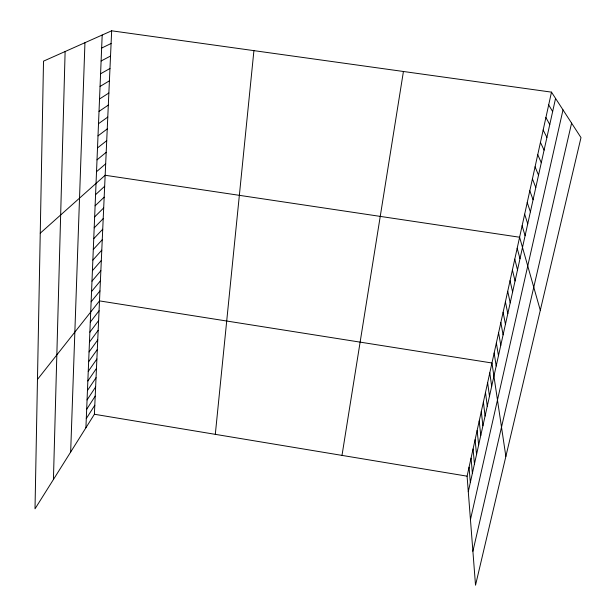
<?xml version="1.0" encoding="UTF-8"?>
<svg xmlns="http://www.w3.org/2000/svg" width="616" height="616" viewBox="0 0 616 616"><rect width="100%" height="100%" fill="white"/><g stroke="black" fill="none" stroke-linecap="round" stroke-linejoin="round"><path stroke-width="0.92" d="M53.43 479.494L65.119 51.528M70.663 452.059L84.946 42.704M85.909 427.773L102.187 35.02M111.665 30.8L43.513 61.153L35.012 508.831L94.394 414.26L111.665 30.8L551.489 92.138L580.988 137.599L475.521 585.2L467.09 476.176L551.489 92.138M215.3 434.349L253.915 50.643M342.003 455.393L403.426 71.495M468.291 491.691L555.563 98.421M470.455 519.627L563.009 109.894M472.895 551.274L571.594 123.123M86.294 418.572L94.802 405.236M86.679 409.293L95.211 396.142M87.064 399.938L95.626 386.971M87.457 390.498L96.042 377.724M87.849 380.981L96.466 368.399M88.25 371.386L96.889 358.997M88.65 361.707L97.313 349.511M89.058 351.944L97.744 339.955M89.466 342.096L98.175 330.315M89.874 332.155L98.614 320.59M90.29 322.137L99.061 310.78M37.468 379.433L99.499 300.893L491.968 362.993L505.859 456.425M91.129 301.825L99.954 290.921M91.561 291.537L100.408 280.858M91.992 281.158L100.862 270.709M92.423 270.686L101.324 260.476M92.862 260.121L101.786 250.15M93.301 249.457L102.256 239.732M93.748 238.7L102.726 229.229M94.202 227.843L103.203 218.626M94.656 216.886L103.688 207.931M95.11 205.829L104.173 197.143M95.572 194.671L104.666 186.255M40.248 233.187L105.159 175.267L519.604 237.229L540.294 310.295M96.527 171.695L105.675 163.848M97.012 159.867L106.191 152.321M97.513 147.925L106.714 140.679M98.013 135.874L107.246 128.936M98.514 123.693L107.777 117.079M99.022 111.404L108.316 105.105M99.538 98.984L108.863 93.016M100.061 86.448L109.409 80.812M100.585 73.781L109.964 68.492M101.116 60.992L110.526 56.048M101.648 48.071L111.096 43.49M94.394 414.26L467.09 476.176M548.679 104.905L552.652 111.55M545.907 117.533L549.765 124.547M543.158 130.045L546.916 137.406M540.44 142.427L544.09 150.127M537.745 154.685L541.295 162.732M535.073 166.828L538.53 175.198M532.432 178.848L535.789 187.541M529.814 190.752L533.079 199.761M527.227 202.541L530.391 211.858M524.663 214.214L527.735 223.839M522.122 225.779L525.102 235.697M517.186 248.24L519.989 258.728M514.784 259.151L517.509 269.916M512.412 269.962L515.053 280.988M510.056 280.68L512.612 291.961M507.723 291.291L510.202 302.833M505.413 301.817L507.815 313.606M503.118 312.243L505.443 324.27M500.847 322.576L503.095 334.842M498.598 332.809L500.777 345.322M496.365 342.966L498.467 355.702M494.155 353.022L496.188 365.989M489.789 372.88L491.683 386.278M487.641 382.682L489.466 396.296M485.508 392.392L487.264 406.213M483.391 402.025L485.077 416.046M481.288 411.573L482.913 425.795M479.21 421.036L480.773 435.458M477.146 430.422L478.647 445.037M475.105 439.732L476.538 454.531M473.073 448.956L474.451 463.94M471.063 458.104L472.38 473.273M469.069 467.174L470.324 482.52"/></g></svg>
